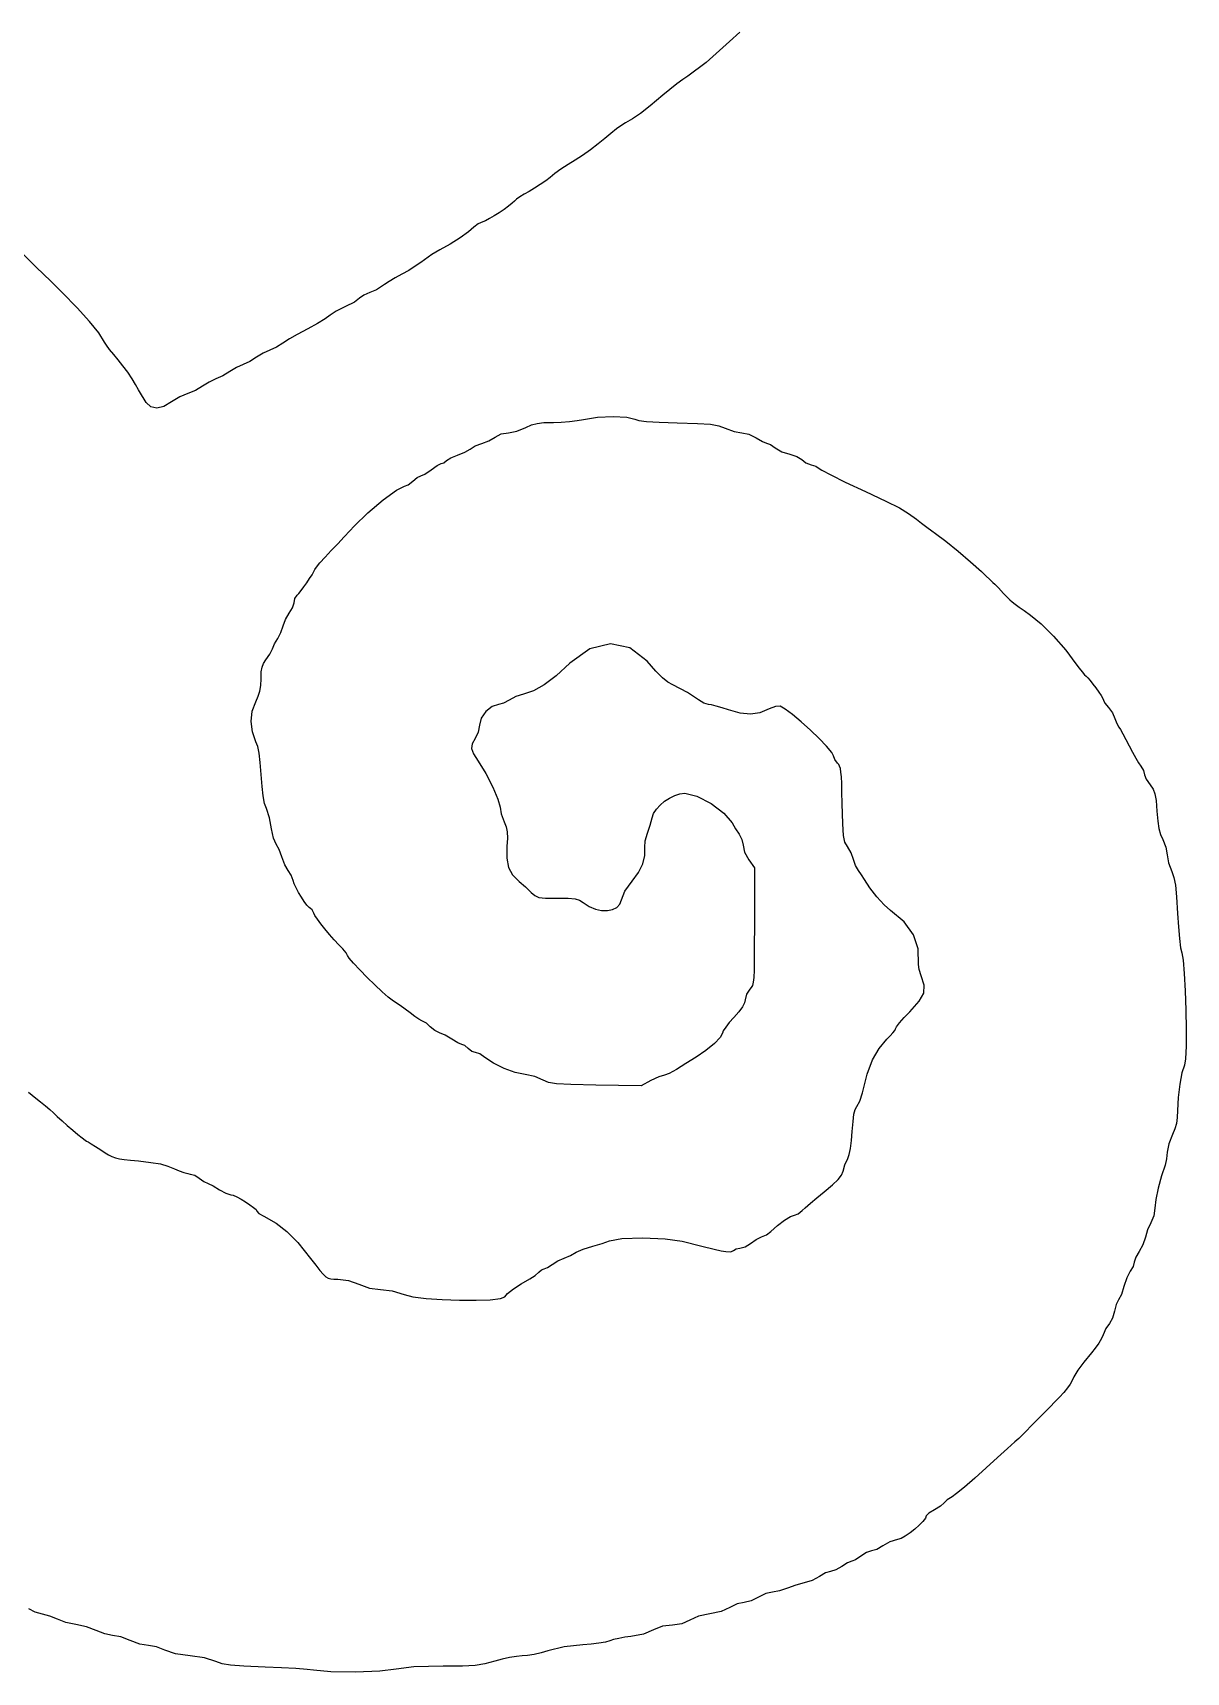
# Model space of a CAD drawing. Extents: x 2.6 to 36, y 0.8 to 49.1.
# Drawn here: x 25.27 to 31.49, y 22.52 to 31.37 of the extents above; entities that cross this region are included whole.
import ezdxf

# ---------------------------------------------------------------- set-up
doc = ezdxf.new("R2010")
doc.units = 0
doc.layers.get('0').update_dxf_attribs({"linetype": 'CONTINUOUS'})

msp = doc.modelspace()

# ---------------------------------------------------------------- linework, layer by layer
at = {"color": 0}
for p, q in [((29.0278, 31.3217), (28.901, 31.209)), ((29.0836, 31.3724), (29.0278, 31.3217)), ((28.901, 31.209), (28.8017, 31.1354)), ((28.7051, 31.0638), (28.6683, 31.0332)), ((28.7425, 31.0931), (28.7051, 31.0638)), ((28.7761, 31.1181), (28.7425, 31.0931)), ((28.8017, 31.1354), (28.7761, 31.1181)), ((28.5989, 30.9753), (28.5461, 30.9339)), ((28.6683, 31.0332), (28.5989, 30.9753)), ((28.4667, 30.8835), (28.4458, 30.8707)), ((28.504, 30.9047), (28.4667, 30.8835)), ((28.5461, 30.9339), (28.504, 30.9047)), ((28.3549, 30.7992), (28.3194, 30.77)), ((28.3861, 30.8257), (28.3549, 30.7992)), ((28.4178, 30.8504), (28.3861, 30.8257)), ((28.4458, 30.8707), (28.4178, 30.8504)), ((28.2337, 30.7079), (28.1939, 30.6826)), ((28.2774, 30.7383), (28.2337, 30.7079)), ((28.3194, 30.77), (28.2774, 30.7383)), ((28.084, 30.6094), (28.059, 30.5893)), ((28.1179, 30.6337), (28.084, 30.6094)), ((28.156, 30.6592), (28.1179, 30.6337)), ((28.1939, 30.6826), (28.156, 30.6592)), ((27.9756, 30.53), (27.9464, 30.5131)), ((28.0065, 30.5499), (27.9756, 30.53)), ((28.0356, 30.5706), (28.0065, 30.5499)), ((28.059, 30.5893), (28.0356, 30.5706)), ((27.835, 30.4337), (27.811, 30.4162)), ((27.8544, 30.4492), (27.835, 30.4337)), ((27.8668, 30.4614), (27.8544, 30.4492)), ((27.8774, 30.4707), (27.8668, 30.4614)), ((27.8958, 30.4835), (27.8774, 30.4707)), ((27.9197, 30.4982), (27.8958, 30.4835)), ((27.9464, 30.5131), (27.9197, 30.4982)), ((27.696, 30.3494), (27.6704, 30.3379)), ((27.7111, 30.3553), (27.696, 30.3494)), ((27.7322, 30.3664), (27.7111, 30.3553)), ((27.7575, 30.3811), (27.7322, 30.3664)), ((27.7844, 30.3982), (27.7575, 30.3811)), ((27.811, 30.4162), (27.7844, 30.3982)), ((27.5738, 30.2631), (27.5194, 30.2293)), ((27.6193, 30.2951), (27.5738, 30.2631)), ((27.6481, 30.3199), (27.6193, 30.2951)), ((27.6704, 30.3379), (27.6481, 30.3199)), ((25.2871, 30.1043), (25.2029, 30.1868)), ((27.4206, 30.1731), (27.3819, 30.1444)), ((27.4646, 30.199), (27.4206, 30.1731)), ((27.5194, 30.2293), (27.4646, 30.199)), ((25.3649, 30.0282), (25.2871, 30.1043)), ((27.2964, 30.0875), (27.2597, 30.0665)), ((27.3317, 30.1092), (27.2964, 30.0875)), ((27.3615, 30.129), (27.3317, 30.1092)), ((27.3819, 30.1444), (27.3615, 30.129)), ((25.4261, 29.9681), (25.3649, 30.0282)), ((27.15, 29.9997), (27.1224, 29.9824)), ((27.1656, 30.011), (27.15, 29.9997)), ((27.1914, 30.0272), (27.1656, 30.011)), ((27.2239, 30.0467), (27.1914, 30.0272)), ((27.2597, 30.0665), (27.2239, 30.0467)), ((25.5074, 29.8857), (25.4261, 29.9681)), ((27.0031, 29.916), (26.9556, 29.8917)), ((27.0315, 29.9365), (27.0031, 29.916)), ((27.0539, 29.9531), (27.0315, 29.9365)), ((27.0871, 29.9675), (27.0539, 29.9531)), ((27.1224, 29.9824), (27.0871, 29.9675)), ((25.5739, 29.8121), (25.5074, 29.8857)), ((25.6238, 29.7494), (25.5739, 29.8121)), ((26.846, 29.8261), (26.8043, 29.8006)), ((26.8722, 29.8453), (26.846, 29.8261)), ((26.9058, 29.8669), (26.8722, 29.8453)), ((26.9556, 29.8917), (26.9058, 29.8669)), ((25.6554, 29.7), (25.6238, 29.7494)), ((26.6944, 29.7413), (26.6532, 29.7183)), ((26.7522, 29.7714), (26.6944, 29.7413)), ((26.8043, 29.8006), (26.7522, 29.7714)), ((25.6656, 29.6839), (25.6554, 29.7)), ((25.6828, 29.6606), (25.6656, 29.6839)), ((25.7047, 29.6331), (25.6828, 29.6606)), ((26.5111, 29.6414), (26.475, 29.6188)), ((26.5472, 29.6576), (26.5111, 29.6414)), ((26.5825, 29.6735), (26.5472, 29.6576)), ((26.6167, 29.6944), (26.5825, 29.6735)), ((26.6532, 29.7183), (26.6167, 29.6944)), ((25.7287, 29.6044), (25.7047, 29.6331)), ((25.7544, 29.5731), (25.7287, 29.6044)), ((25.7808, 29.5374), (25.7544, 29.5731)), ((26.3667, 29.5635), (26.3306, 29.541)), ((26.4028, 29.5799), (26.3667, 29.5635)), ((26.4389, 29.5964), (26.4028, 29.5799)), ((26.475, 29.6188), (26.4389, 29.5964)), ((25.8049, 29.5019), (25.7808, 29.5374)), ((25.8233, 29.4711), (25.8049, 29.5019)), ((25.8388, 29.4433), (25.8233, 29.4711)), ((26.1835, 29.4621), (26.146, 29.4396)), ((26.2194, 29.4847), (26.1835, 29.4621)), ((26.2565, 29.5015), (26.2194, 29.4847)), ((26.2939, 29.5183), (26.2565, 29.5015)), ((26.3306, 29.541), (26.2939, 29.5183)), ((25.8547, 29.4158), (25.8388, 29.4433)), ((25.8692, 29.3921), (25.8547, 29.4158)), ((25.8803, 29.375), (25.8692, 29.3921)), ((25.906, 29.3515), (25.8803, 29.375)), ((26.0175, 29.3776), (25.9758, 29.3529)), ((26.0611, 29.4047), (26.0175, 29.3776)), ((26.1049, 29.4231), (26.0611, 29.4047)), ((26.146, 29.4396), (26.1049, 29.4231)), ((25.9382, 29.3442), (25.906, 29.3515)), ((25.9758, 29.3529), (25.9382, 29.3442)), ((28.2054, 29.2772), (28.2389, 29.2835)), ((28.2389, 29.2835), (28.315, 29.2956)), ((28.315, 29.2956), (28.3996, 29.2997)), ((28.3996, 29.2997), (28.4735, 29.2961)), ((28.4735, 29.2961), (28.5171, 29.2846)), ((28.5171, 29.2846), (28.5382, 29.2772)), ((27.7624, 29.1879), (27.7953, 29.2049)), ((27.7953, 29.2049), (27.8343, 29.2111)), ((27.8343, 29.2111), (27.8794, 29.2192)), ((27.8794, 29.2192), (27.9289, 29.2389)), ((27.9289, 29.2389), (27.959, 29.2531)), ((27.959, 29.2531), (27.989, 29.2617)), ((27.989, 29.2617), (28.0258, 29.2658)), ((28.0258, 29.2658), (28.0767, 29.2671)), ((28.0767, 29.2671), (28.119, 29.2685)), ((28.119, 29.2685), (28.1638, 29.2721)), ((28.1638, 29.2721), (28.2054, 29.2772)), ((28.5382, 29.2772), (28.5801, 29.2717)), ((28.5801, 29.2717), (28.6475, 29.2676)), ((28.6475, 29.2676), (28.7446, 29.2647)), ((28.7446, 29.2647), (28.8551, 29.2615)), ((28.8551, 29.2615), (28.9246, 29.2568)), ((28.9246, 29.2568), (28.9689, 29.2487)), ((28.9689, 29.2487), (29.0042, 29.2356)), ((29.0042, 29.2356), (29.0531, 29.2183)), ((29.0531, 29.2183), (29.0943, 29.2111)), ((29.0943, 29.2111), (29.1317, 29.2031)), ((29.1317, 29.2031), (29.1711, 29.1833)), ((27.5596, 29.0907), (27.5986, 29.1057)), ((27.5986, 29.1057), (27.6278, 29.1231)), ((27.6278, 29.1231), (27.6557, 29.14)), ((27.6557, 29.14), (27.6915, 29.1535)), ((27.6915, 29.1535), (27.7294, 29.1683)), ((27.7294, 29.1683), (27.7624, 29.1879)), ((29.1711, 29.1833), (29.2046, 29.1638)), ((29.2046, 29.1638), (29.2275, 29.1556)), ((29.2275, 29.1556), (29.2475, 29.1478)), ((29.2475, 29.1478), (29.2742, 29.1292)), ((29.2742, 29.1292), (29.3099, 29.1083)), ((29.3099, 29.1083), (29.3518, 29.095)), ((27.4167, 29.0111), (27.4503, 29.0347)), ((27.4503, 29.0347), (27.4724, 29.0444)), ((27.4724, 29.0444), (27.4861, 29.0493)), ((27.4861, 29.0493), (27.5, 29.061)), ((27.5, 29.061), (27.5232, 29.0767)), ((27.5232, 29.0767), (27.5596, 29.0907)), ((29.3518, 29.095), (29.3899, 29.0835)), ((29.3899, 29.0835), (29.4168, 29.0665)), ((29.4168, 29.0665), (29.4394, 29.0497)), ((29.4394, 29.0497), (29.4676, 29.0388)), ((29.4676, 29.0388), (29.4921, 29.0307)), ((29.4921, 29.0307), (29.506, 29.0217)), ((29.506, 29.0217), (29.5247, 29.0089)), ((27.2744, 28.9221), (27.2926, 28.9303)), ((27.2926, 28.9303), (27.3178, 28.95)), ((27.3178, 28.95), (27.3428, 28.9696)), ((27.3428, 28.9696), (27.3613, 28.9778)), ((27.3613, 28.9778), (27.3831, 28.9876)), ((27.3831, 28.9876), (27.4167, 29.0111)), ((29.5247, 29.0089), (29.5732, 28.9835)), ((29.5732, 28.9835), (29.6519, 28.9453)), ((29.6519, 28.9453), (29.7611, 28.8942)), ((27.0753, 28.7786), (27.1578, 28.8483)), ((27.1578, 28.8483), (27.2304, 28.901)), ((27.2304, 28.901), (27.2744, 28.9221)), ((29.7611, 28.8942), (29.8714, 28.8422)), ((29.8714, 28.8422), (29.9439, 28.8056)), ((27.0015, 28.7065), (27.0753, 28.7786)), ((29.9439, 28.8056), (29.9936, 28.7758)), ((29.9936, 28.7758), (30.0354, 28.7449)), ((26.9485, 28.65), (26.9792, 28.6828)), ((26.9792, 28.6828), (27.0015, 28.7065)), ((30.0354, 28.7449), (30.0632, 28.7232)), ((30.0632, 28.7232), (30.0919, 28.7011)), ((30.0919, 28.7011), (30.1185, 28.6814)), ((30.1185, 28.6814), (30.1393, 28.6667)), ((30.1393, 28.6667), (30.1944, 28.626)), ((26.845, 28.5399), (26.8778, 28.575)), ((26.8778, 28.575), (26.9133, 28.6126)), ((26.9133, 28.6126), (26.9485, 28.65)), ((30.1944, 28.626), (30.261, 28.5725)), ((30.261, 28.5725), (30.3282, 28.5149)), ((26.7903, 28.474), (26.7985, 28.486)), ((26.7985, 28.486), (26.8176, 28.509)), ((26.8176, 28.509), (26.845, 28.5399)), ((30.3282, 28.5149), (30.3858, 28.4618)), ((26.7314, 28.379), (26.7468, 28.4013)), ((26.7468, 28.4013), (26.7618, 28.4239)), ((26.7618, 28.4239), (26.775, 28.445)), ((26.775, 28.445), (26.7849, 28.4624)), ((26.7849, 28.4624), (26.7903, 28.474)), ((30.3858, 28.4618), (30.4094, 28.439)), ((30.4094, 28.439), (30.431, 28.4186)), ((30.431, 28.4186), (30.4479, 28.4028)), ((30.4479, 28.4028), (30.4581, 28.3936)), ((26.6778, 28.2939), (26.6829, 28.3163)), ((26.6829, 28.3163), (26.6951, 28.3339)), ((26.6951, 28.3339), (26.7042, 28.3433)), ((26.7042, 28.3433), (26.7167, 28.3592)), ((26.7167, 28.3592), (26.7314, 28.379)), ((30.4581, 28.3936), (30.4779, 28.3742)), ((30.4779, 28.3742), (30.5057, 28.3438)), ((30.5057, 28.3438), (30.5174, 28.3307)), ((30.5174, 28.3307), (30.5281, 28.3196)), ((30.5281, 28.3196), (30.539, 28.3092)), ((30.539, 28.3092), (30.5519, 28.2983)), ((26.6312, 28.2039), (26.6517, 28.2369)), ((26.6517, 28.2369), (26.6701, 28.2667)), ((26.6701, 28.2667), (26.6778, 28.2939)), ((30.5519, 28.2983), (30.5682, 28.2858)), ((30.5682, 28.2858), (30.5893, 28.2707)), ((30.5893, 28.2707), (30.6167, 28.2517)), ((30.6167, 28.2517), (30.6518, 28.2275)), ((30.6518, 28.2275), (30.7079, 28.1808)), ((26.5904, 28.1018), (26.6072, 28.1336)), ((26.6072, 28.1336), (26.6185, 28.1685)), ((26.6185, 28.1685), (26.6312, 28.2039)), ((30.7079, 28.1808), (30.7746, 28.114)), ((26.5474, 28.0156), (26.561, 28.0444)), ((26.561, 28.0444), (26.5732, 28.0728)), ((26.5732, 28.0728), (26.5904, 28.1018)), ((28.2744, 28.0447), (28.1661, 27.9674)), ((28.3846, 28.0725), (28.2744, 28.0447)), ((28.4897, 28.0503), (28.3846, 28.0725)), ((28.5831, 27.9782), (28.4897, 28.0503)), ((30.7746, 28.114), (30.8408, 28.0382)), ((26.505, 27.9464), (26.5131, 27.9667)), ((26.5131, 27.9667), (26.5263, 27.9853)), ((26.5263, 27.9853), (26.5474, 28.0156)), ((28.1661, 27.9674), (28.0922, 27.9003)), ((28.6304, 27.9253), (28.5831, 27.9782)), ((30.8408, 28.0382), (30.8965, 27.9646)), ((30.8965, 27.9646), (30.9133, 27.941)), ((26.4986, 27.8479), (26.5, 27.8842)), ((26.5, 27.8842), (26.501, 27.9204)), ((26.501, 27.9204), (26.505, 27.9464)), ((28.0922, 27.9003), (28.0268, 27.8507)), ((28.6661, 27.8894), (28.6304, 27.9253)), ((28.695, 27.8661), (28.6661, 27.8894)), ((28.7222, 27.8504), (28.695, 27.8661)), ((30.9133, 27.941), (30.929, 27.9204)), ((30.929, 27.9204), (30.9421, 27.9051)), ((30.9421, 27.9051), (30.9507, 27.8972)), ((30.9507, 27.8972), (30.9596, 27.8894)), ((30.9596, 27.8894), (30.9725, 27.8747)), ((30.9725, 27.8747), (30.9878, 27.8554)), ((26.471, 27.76), (26.4849, 27.7896)), ((26.4849, 27.7896), (26.4939, 27.8176)), ((26.4939, 27.8176), (26.4986, 27.8479)), ((27.8738, 27.7878), (27.8385, 27.7683)), ((27.9164, 27.8011), (27.8738, 27.7878)), ((27.9688, 27.8179), (27.9164, 27.8011)), ((28.0268, 27.8507), (27.9688, 27.8179)), ((28.8004, 27.8096), (28.7222, 27.8504)), ((28.8606, 27.7692), (28.8004, 27.8096)), ((30.9878, 27.8554), (31.0039, 27.8339)), ((31.0039, 27.8339), (31.0192, 27.8122)), ((31.0192, 27.8122), (31.0321, 27.7926)), ((31.0321, 27.7926), (31.0411, 27.7772)), ((31.0411, 27.7772), (31.0444, 27.7683)), ((26.4463, 27.6533), (26.4522, 27.709)), ((26.4522, 27.709), (26.471, 27.76)), ((27.7128, 27.7068), (27.6878, 27.6708)), ((27.7458, 27.7339), (27.7128, 27.7068)), ((27.7803, 27.7444), (27.7458, 27.7339)), ((27.8087, 27.7515), (27.7803, 27.7444)), ((27.8385, 27.7683), (27.8087, 27.7515)), ((28.8893, 27.7517), (28.8606, 27.7692)), ((28.9146, 27.7444), (28.8893, 27.7517)), ((28.93, 27.7422), (28.9146, 27.7444)), ((28.9551, 27.736), (28.93, 27.7422)), ((28.9867, 27.7268), (28.9551, 27.736)), ((29.0211, 27.7156), (28.9867, 27.7268)), ((29.085, 27.6976), (29.0211, 27.7156)), ((29.1396, 27.6924), (29.085, 27.6976)), ((29.19, 27.7), (29.1396, 27.6924)), ((29.2417, 27.7206), (29.19, 27.7)), ((29.276, 27.7336), (29.2417, 27.7206)), ((29.3, 27.7357), (29.276, 27.7336)), ((29.3269, 27.7204), (29.3, 27.7357)), ((29.3665, 27.6907), (29.3269, 27.7204)), ((29.4138, 27.651), (29.3665, 27.6907)), ((31.0444, 27.7683), (31.0526, 27.7528)), ((31.0526, 27.7528), (31.0721, 27.7289)), ((31.0721, 27.7289), (31.0938, 27.699)), ((31.0938, 27.699), (31.1069, 27.6689)), ((26.4529, 27.5969), (26.4463, 27.6533)), ((27.6778, 27.6333), (27.6711, 27.5961)), ((27.6878, 27.6708), (27.6778, 27.6333)), ((29.4635, 27.6061), (29.4138, 27.651)), ((29.5108, 27.5607), (29.4635, 27.6061)), ((31.1069, 27.6689), (31.116, 27.6429)), ((31.116, 27.6429), (31.1276, 27.6222)), ((31.1276, 27.6222), (31.1363, 27.6092)), ((31.1363, 27.6092), (31.1496, 27.586)), ((26.4725, 27.544), (26.4529, 27.5969)), ((26.4817, 27.519), (26.4725, 27.544)), ((26.4892, 27.4824), (26.4817, 27.519)), ((27.6392, 27.5319), (27.6357, 27.5071)), ((27.6556, 27.5611), (27.6392, 27.5319)), ((27.6711, 27.5961), (27.6556, 27.5611)), ((29.5508, 27.5193), (29.5108, 27.5607)), ((29.5785, 27.4865), (29.5508, 27.5193)), ((31.1496, 27.586), (31.1657, 27.5558)), ((31.1657, 27.5558), (31.1831, 27.5222)), ((31.1831, 27.5222), (31.201, 27.4878)), ((26.4953, 27.4322), (26.4892, 27.4824)), ((26.5001, 27.3672), (26.4953, 27.4322)), ((27.6357, 27.5071), (27.6461, 27.4786)), ((27.6461, 27.4786), (27.6715, 27.4387)), ((27.6715, 27.4387), (27.7118, 27.3729)), ((29.5889, 27.4671), (29.5785, 27.4865)), ((29.595, 27.4479), (29.5889, 27.4671)), ((29.61, 27.4288), (29.595, 27.4479)), ((29.6164, 27.4218), (29.61, 27.4288)), ((31.201, 27.4878), (31.2188, 27.4556)), ((31.2188, 27.4556), (31.2344, 27.4293)), ((31.2344, 27.4293), (31.2458, 27.4124)), ((26.505, 27.3029), (26.5001, 27.3672)), ((27.7118, 27.3729), (27.7497, 27.2993)), ((29.6214, 27.4126), (29.6164, 27.4218)), ((29.6254, 27.3993), (29.6214, 27.4126)), ((29.6283, 27.3803), (29.6254, 27.3993)), ((29.6306, 27.3537), (29.6283, 27.3803)), ((29.6324, 27.3179), (29.6306, 27.3537)), ((31.2458, 27.4124), (31.2606, 27.3879)), ((31.2606, 27.3879), (31.2667, 27.366)), ((31.2667, 27.366), (31.2753, 27.3417)), ((31.2753, 27.3417), (31.2963, 27.311)), ((26.5114, 27.2512), (26.505, 27.3029)), ((26.519, 27.2115), (26.5114, 27.2512)), ((27.7497, 27.2993), (27.7779, 27.2332)), ((28.7032, 27.2403), (28.7314, 27.2543)), ((28.7314, 27.2543), (28.7596, 27.2633)), ((28.7596, 27.2633), (28.7865, 27.2664)), ((28.7865, 27.2664), (28.851, 27.2503)), ((28.851, 27.2503), (28.9276, 27.2103)), ((29.6337, 27.2711), (29.6324, 27.3179)), ((29.635, 27.2112), (29.6337, 27.2711)), ((31.2963, 27.311), (31.3121, 27.2889)), ((31.3121, 27.2889), (31.3219, 27.2636)), ((31.3219, 27.2636), (31.3282, 27.2263)), ((26.5283, 27.1833), (26.519, 27.2115)), ((26.5447, 27.1331), (26.5283, 27.1833)), ((27.7779, 27.2332), (27.7892, 27.1901)), ((27.7892, 27.1901), (27.7958, 27.1553)), ((28.6178, 27.156), (28.6325, 27.1794)), ((28.6325, 27.1794), (28.6524, 27.2019)), ((28.6524, 27.2019), (28.6764, 27.2225)), ((28.6764, 27.2225), (28.7032, 27.2403)), ((28.9276, 27.2103), (28.9974, 27.1581)), ((28.9974, 27.1581), (29.0415, 27.1056)), ((29.6378, 27.1011), (29.635, 27.2112)), ((31.3282, 27.2263), (31.3328, 27.1685)), ((31.3328, 27.1685), (31.3374, 27.1156)), ((26.5563, 27.0743), (26.5447, 27.1331)), ((26.5669, 27.0233), (26.5563, 27.0743)), ((27.7958, 27.1553), (27.8115, 27.1124)), ((27.8115, 27.1124), (27.8225, 27.0843)), ((27.8225, 27.0843), (27.8282, 27.0569)), ((28.5839, 27.0508), (28.5993, 27.0929)), ((28.5993, 27.0929), (28.6099, 27.1328)), ((28.6099, 27.1328), (28.6178, 27.156)), ((29.0415, 27.1056), (29.0597, 27.0743)), ((29.0597, 27.0743), (29.0793, 27.0457)), ((29.6421, 27.0375), (29.6378, 27.1011)), ((31.3374, 27.1156), (31.3436, 27.0749)), ((31.3436, 27.0749), (31.3524, 27.0432)), ((26.5811, 26.991), (26.5669, 27.0233)), ((26.5969, 26.9631), (26.5811, 26.991)), ((27.8293, 27.0237), (27.8265, 26.9785)), ((27.8282, 27.0569), (27.8293, 27.0237)), ((28.5703, 26.9731), (28.5717, 27.0099)), ((28.5717, 27.0099), (28.5839, 27.0508)), ((29.0793, 27.0457), (29.0939, 27.0171)), ((29.0939, 27.0171), (29.1, 26.9851)), ((29.1, 26.9851), (29.1089, 26.9483)), ((29.6501, 27.0025), (29.6421, 27.0375)), ((29.6642, 26.9787), (29.6501, 27.0025)), ((31.3524, 27.0432), (31.3643, 27.0168)), ((31.3643, 27.0168), (31.3817, 26.9742)), ((26.6119, 26.9222), (26.5969, 26.9631)), ((26.6275, 26.8804), (26.6119, 26.9222)), ((27.8265, 26.9785), (27.825, 26.9149)), ((27.825, 26.9149), (27.8342, 26.8661)), ((28.5593, 26.8854), (28.5707, 26.9306)), ((28.5707, 26.9306), (28.5703, 26.9731)), ((29.1089, 26.9483), (29.1306, 26.9071)), ((29.1306, 26.9071), (29.1611, 26.8631)), ((29.684, 26.944), (29.6642, 26.9787)), ((29.6961, 26.9085), (29.684, 26.944)), ((29.7067, 26.8764), (29.6961, 26.9085)), ((31.3817, 26.9742), (31.3892, 26.9335)), ((31.3892, 26.9335), (31.3961, 26.8913)), ((26.6456, 26.85), (26.6275, 26.8804)), ((26.6615, 26.8246), (26.6456, 26.85)), ((26.6728, 26.7944), (26.6615, 26.8246)), ((27.8342, 26.8661), (27.8561, 26.8265)), ((27.8561, 26.8265), (27.8929, 26.7901)), ((28.5015, 26.7911), (28.536, 26.8386)), ((28.536, 26.8386), (28.5593, 26.8854)), ((29.1611, 26.8631), (29.1611, 26.5492)), ((29.7224, 26.85), (29.7067, 26.8764)), ((29.7401, 26.8261), (29.7224, 26.85)), ((29.756, 26.8), (29.7401, 26.8261)), ((31.3961, 26.8913), (31.4129, 26.8444)), ((31.4129, 26.8444), (31.425, 26.8121)), ((31.425, 26.8121), (31.4335, 26.7699)), ((26.6788, 26.7771), (26.6728, 26.7944)), ((26.689, 26.755), (26.6788, 26.7771)), ((26.7024, 26.7304), (26.689, 26.755)), ((26.7174, 26.7053), (26.7024, 26.7304)), ((27.8929, 26.7901), (27.9261, 26.7608)), ((27.9261, 26.7608), (27.9572, 26.7307)), ((27.9572, 26.7307), (27.9761, 26.7135)), ((28.4451, 26.6914), (28.4632, 26.7369)), ((28.4632, 26.7369), (28.5015, 26.7911)), ((29.7837, 26.7553), (29.756, 26.8)), ((29.8212, 26.7069), (29.7837, 26.7553)), ((31.4335, 26.7699), (31.4396, 26.7079)), ((26.7326, 26.6819), (26.7174, 26.7053)), ((26.7468, 26.6625), (26.7326, 26.6819)), ((26.7586, 26.6493), (26.7468, 26.6625)), ((26.7665, 26.6444), (26.7586, 26.6493)), ((26.7757, 26.6371), (26.7665, 26.6444)), ((26.784, 26.6194), (26.7757, 26.6371)), ((27.9761, 26.7135), (27.9981, 26.7043)), ((27.9981, 26.7043), (28.0346, 26.7007)), ((28.0346, 26.7007), (28.0974, 26.7)), ((28.0974, 26.7), (28.156, 26.6992)), ((28.156, 26.6992), (28.1937, 26.696)), ((28.1937, 26.696), (28.2185, 26.6889)), ((28.2185, 26.6889), (28.2378, 26.6767)), ((28.2378, 26.6767), (28.27, 26.6557)), ((28.27, 26.6557), (28.3036, 26.6414)), ((28.3036, 26.6414), (28.3368, 26.6336)), ((28.3368, 26.6336), (28.3682, 26.6325)), ((28.3682, 26.6325), (28.3964, 26.6379)), ((28.3964, 26.6379), (28.4196, 26.6496)), ((28.4196, 26.6496), (28.4363, 26.6674)), ((28.4363, 26.6674), (28.4451, 26.6914)), ((29.8611, 26.6635), (29.8212, 26.7069)), ((29.8965, 26.6333), (29.8611, 26.6635)), ((29.9699, 26.5718), (29.8965, 26.6333)), ((31.4396, 26.7079), (31.445, 26.6167)), ((26.7906, 26.6065), (26.784, 26.6194)), ((26.8039, 26.5867), (26.7906, 26.6065)), ((26.8224, 26.5618), (26.8039, 26.5867)), ((26.8447, 26.5336), (26.8224, 26.5618)), ((29.1611, 26.5492), (29.161, 26.4465)), ((30.0194, 26.5025), (29.9699, 26.5718)), ((31.445, 26.6167), (31.4493, 26.545)), ((31.4493, 26.545), (31.4549, 26.4814)), ((26.8693, 26.5042), (26.8447, 26.5336)), ((26.8946, 26.475), (26.8693, 26.5042)), ((26.919, 26.4482), (26.8946, 26.475)), ((30.0451, 26.4256), (30.0194, 26.5025)), ((31.4549, 26.4814), (31.4608, 26.4325)), ((26.9414, 26.4256), (26.919, 26.4482)), ((26.9592, 26.4051), (26.9414, 26.4256)), ((26.9667, 26.3903), (26.9592, 26.4051)), ((26.9753, 26.3762), (26.9667, 26.3903)), ((26.9986, 26.3492), (26.9753, 26.3762)), ((29.1607, 26.3688), (29.1597, 26.3119)), ((29.161, 26.4465), (29.1607, 26.3688)), ((30.0469, 26.3412), (30.0451, 26.4256)), ((31.4608, 26.4325), (31.4667, 26.4056)), ((31.4667, 26.4056), (31.4742, 26.3657)), ((31.4742, 26.3657), (31.4806, 26.2935)), ((27.0321, 26.3132), (26.9986, 26.3492)), ((27.0718, 26.2726), (27.0321, 26.3132)), ((27.1133, 26.2317), (27.0718, 26.2726)), ((29.1597, 26.3119), (29.1579, 26.2724)), ((30.0501, 26.3154), (30.0469, 26.3412)), ((30.0611, 26.2815), (30.0501, 26.3154)), ((30.0775, 26.2304), (30.0611, 26.2815)), ((31.4806, 26.2935), (31.4858, 26.1999)), ((27.1525, 26.1946), (27.1133, 26.2317)), ((27.1853, 26.1656), (27.1525, 26.1946)), ((29.1361, 26.2085), (29.1185, 26.181)), ((29.1443, 26.2181), (29.1361, 26.2085)), ((29.1504, 26.2292), (29.1443, 26.2181)), ((29.1549, 26.246), (29.1504, 26.2292)), ((29.1579, 26.2724), (29.1549, 26.246)), ((30.0503, 26.1439), (30.0749, 26.1881)), ((30.0749, 26.1881), (30.0775, 26.2304)), ((31.4858, 26.1999), (31.4894, 26.096)), ((27.2071, 26.1487), (27.1853, 26.1656)), ((27.2256, 26.1369), (27.2071, 26.1487)), ((27.25, 26.1201), (27.2256, 26.1369)), ((27.2771, 26.1006), (27.25, 26.1201)), ((27.3039, 26.0806), (27.2771, 26.1006)), ((29.0965, 26.1133), (29.0775, 26.0872)), ((29.1075, 26.1347), (29.0965, 26.1133)), ((29.1111, 26.1519), (29.1075, 26.1347)), ((29.1185, 26.181), (29.1111, 26.1519)), ((30, 26.0874), (30.0503, 26.1439)), ((31.4894, 26.096), (31.4911, 25.9928)), ((27.3288, 26.0622), (27.3039, 26.0806)), ((27.351, 26.0472), (27.3288, 26.0622)), ((27.3679, 26.0371), (27.351, 26.0472)), ((27.3774, 26.0333), (27.3679, 26.0371)), ((27.3925, 26.0254), (27.3774, 26.0333)), ((27.4124, 26.0064), (27.3925, 26.0254)), ((29.0262, 26.0283), (29.0068, 26.0035)), ((29.05, 26.0556), (29.0262, 26.0283)), ((29.0775, 26.0872), (29.05, 26.0556)), ((29.9283, 26.0057), (29.945, 26.0269)), ((29.945, 26.0269), (29.9697, 26.0551)), ((29.9697, 26.0551), (30, 26.0874)), ((27.4365, 25.9856), (27.4124, 26.0064)), ((27.4621, 25.9729), (27.4365, 25.9856)), ((27.4925, 25.9603), (27.4621, 25.9729)), ((27.529, 25.9387), (27.4925, 25.9603)), ((27.5617, 25.9193), (27.529, 25.9387)), ((27.5832, 25.9111), (27.5617, 25.9193)), ((28.9771, 25.9482), (28.9454, 25.9151)), ((28.9889, 25.9717), (28.9771, 25.9482)), ((28.9936, 25.9837), (28.9889, 25.9717)), ((29.0068, 26.0035), (28.9936, 25.9837)), ((29.834, 25.8885), (29.8768, 25.9383)), ((29.8768, 25.9383), (29.8944, 25.9564)), ((29.8944, 25.9564), (29.9089, 25.9731)), ((29.9089, 25.9731), (29.9186, 25.9864)), ((29.9186, 25.9864), (29.9222, 25.9946)), ((29.9222, 25.9946), (29.9283, 26.0057)), ((31.4911, 25.9928), (31.4908, 25.9015)), ((27.5985, 25.9046), (27.5832, 25.9111)), ((27.6167, 25.8889), (27.5985, 25.9046)), ((27.6367, 25.8732), (27.6167, 25.8889)), ((27.6564, 25.8667), (27.6367, 25.8732)), ((27.6794, 25.8592), (27.6564, 25.8667)), ((27.7075, 25.841), (27.6794, 25.8592)), ((27.7542, 25.8097), (27.7075, 25.841)), ((28.8464, 25.8415), (28.791, 25.8072)), ((28.9, 25.8778), (28.8464, 25.8415)), ((28.9454, 25.9151), (28.9, 25.8778)), ((29.7993, 25.8275), (29.834, 25.8885)), ((31.4879, 25.8332), (31.4824, 25.7988)), ((31.4908, 25.9015), (31.4879, 25.8332)), ((27.8115, 25.7814), (27.7542, 25.8097)), ((27.871, 25.7597), (27.8115, 25.7814)), ((27.9242, 25.7483), (27.871, 25.7597)), ((27.9774, 25.7369), (27.9242, 25.7483)), ((28.6756, 25.7446), (28.6465, 25.7361)), ((28.7025, 25.7538), (28.6756, 25.7446)), ((28.7408, 25.7753), (28.7025, 25.7538)), ((28.791, 25.8072), (28.7408, 25.7753)), ((29.7444, 25.6501), (29.7703, 25.75)), ((29.7703, 25.75), (29.7993, 25.8275)), ((31.4681, 25.7567), (31.456, 25.6954)), ((31.4824, 25.7988), (31.4681, 25.7567)), ((28.0222, 25.7186), (27.9774, 25.7369)), ((28.05, 25.7058), (28.0222, 25.7186)), ((28.0932, 25.6983), (28.05, 25.7058)), ((28.1717, 25.6942), (28.0932, 25.6983)), ((28.3056, 25.6913), (28.1717, 25.6942)), ((28.55, 25.6872), (28.3056, 25.6913)), ((28.6033, 25.7158), (28.55, 25.6872)), ((28.6465, 25.7361), (28.6033, 25.7158)), ((31.456, 25.6954), (31.4476, 25.6247)), ((25.2458, 25.6528), (25.2854, 25.6208)), ((25.2854, 25.6208), (25.3107, 25.6014)), ((25.3107, 25.6014), (25.3369, 25.5799)), ((25.3369, 25.5799), (25.361, 25.559)), ((29.7056, 25.5596), (29.7142, 25.575)), ((29.7142, 25.575), (29.7304, 25.6053)), ((29.7304, 25.6053), (29.7444, 25.6501)), ((31.4476, 25.6247), (31.4446, 25.5538)), ((25.361, 25.559), (25.3799, 25.5414)), ((25.3799, 25.5414), (25.4003, 25.5219)), ((25.4003, 25.5219), (25.426, 25.4985)), ((25.426, 25.4985), (25.4544, 25.4732)), ((29.6894, 25.4415), (29.6935, 25.4947)), ((29.6935, 25.4947), (29.6988, 25.5335)), ((29.6988, 25.5335), (29.7056, 25.5596)), ((31.4385, 25.4836), (31.43, 25.4544)), ((31.4431, 25.5156), (31.4385, 25.4836)), ((31.4446, 25.5538), (31.4431, 25.5156)), ((25.4544, 25.4732), (25.4835, 25.4482)), ((25.4835, 25.4482), (25.5107, 25.4253)), ((25.5107, 25.4253), (25.5339, 25.4064)), ((25.5339, 25.4064), (25.5506, 25.3936)), ((25.5506, 25.3936), (25.5586, 25.3889)), ((25.5586, 25.3889), (25.5663, 25.3851)), ((29.6797, 25.3492), (29.6854, 25.3914)), ((29.6854, 25.3914), (29.6894, 25.4415)), ((31.4167, 25.4243), (31.3971, 25.3738)), ((31.43, 25.4544), (31.4167, 25.4243)), ((25.5663, 25.3851), (25.5832, 25.375)), ((25.5832, 25.375), (25.6069, 25.36)), ((25.6069, 25.36), (25.6347, 25.3417)), ((25.6347, 25.3417), (25.6579, 25.3264)), ((25.6579, 25.3264), (25.6774, 25.3147)), ((25.6774, 25.3147), (25.6953, 25.3058)), ((25.6953, 25.3058), (25.7139, 25.2992)), ((29.6649, 25.2944), (29.6728, 25.3163)), ((29.6728, 25.3163), (29.6797, 25.3492)), ((31.3889, 25.3296), (31.3853, 25.2928)), ((31.3971, 25.3738), (31.3889, 25.3296)), ((25.7139, 25.2992), (25.7354, 25.2942)), ((25.7354, 25.2942), (25.7618, 25.29)), ((25.7618, 25.29), (25.7957, 25.286)), ((25.7957, 25.286), (25.8388, 25.2818)), ((25.8388, 25.2818), (25.9057, 25.2743)), ((25.9057, 25.2743), (25.9568, 25.2657)), ((25.9568, 25.2657), (25.9975, 25.2547)), ((25.9975, 25.2547), (26.0333, 25.2403)), ((26.0333, 25.2403), (26.0589, 25.229)), ((26.0589, 25.229), (26.0833, 25.2197)), ((26.0833, 25.2197), (26.1039, 25.2136)), ((26.1039, 25.2136), (26.1178, 25.2112)), ((26.1178, 25.2112), (26.1417, 25.2047)), ((29.6312, 25.2061), (29.6396, 25.2264)), ((29.6396, 25.2264), (29.6501, 25.2607)), ((29.6501, 25.2607), (29.6649, 25.2944)), ((31.3767, 25.259), (31.3578, 25.2021)), ((31.3853, 25.2928), (31.3767, 25.259)), ((26.1417, 25.2047), (26.1662, 25.1892)), ((26.1662, 25.1892), (26.1906, 25.1717)), ((26.1906, 25.1717), (26.2136, 25.1603)), ((26.2136, 25.1603), (26.2407, 25.1475)), ((26.2407, 25.1475), (26.2749, 25.1267)), ((26.2749, 25.1267), (26.3092, 25.1079)), ((29.5372, 25.1153), (29.5826, 25.1533)), ((29.5826, 25.1533), (29.6131, 25.1826)), ((29.6131, 25.1826), (29.6312, 25.2061)), ((31.3404, 25.1356), (31.3275, 25.0731)), ((31.3578, 25.2021), (31.3404, 25.1356)), ((26.3092, 25.1079), (26.3365, 25.1)), ((26.3365, 25.1), (26.3499, 25.0968)), ((26.3499, 25.0968), (26.3692, 25.0883)), ((26.3692, 25.0883), (26.3922, 25.076)), ((26.3922, 25.076), (26.4165, 25.0613)), ((26.4165, 25.0613), (26.4397, 25.046)), ((26.4397, 25.046), (26.4592, 25.0314)), ((29.4356, 25.0296), (29.4633, 25.054)), ((29.4633, 25.054), (29.4985, 25.0836)), ((29.4985, 25.0836), (29.5372, 25.1153)), ((31.3275, 25.0731), (31.3224, 25.0278)), ((26.4592, 25.0314), (26.4728, 25.0192)), ((26.4728, 25.0192), (26.4778, 25.0107)), ((26.4778, 25.0107), (26.4883, 24.9983)), ((26.4883, 24.9983), (26.5139, 24.9832)), ((26.5139, 24.9832), (26.5808, 24.9468)), ((26.5808, 24.9468), (26.6396, 24.9021)), ((29.2867, 24.9337), (29.324, 24.9617)), ((29.324, 24.9617), (29.3562, 24.9814)), ((29.3562, 24.9814), (29.3772, 24.9889)), ((29.3772, 24.9889), (29.3974, 24.9962)), ((29.3974, 24.9962), (29.4192, 25.0139)), ((29.4192, 25.0139), (29.4356, 25.0296)), ((31.3006, 24.9481), (31.2831, 24.9107)), ((31.3158, 24.9861), (31.3006, 24.9481)), ((31.3224, 25.0278), (31.3158, 24.9861)), ((26.6396, 24.9021), (26.6985, 24.8411)), ((28.38, 24.8515), (28.4471, 24.8635)), ((28.4471, 24.8635), (28.5593, 24.8669)), ((28.5593, 24.8669), (28.68, 24.8621)), ((28.68, 24.8621), (28.7722, 24.8492)), ((29.1408, 24.8374), (29.1711, 24.8583)), ((29.1711, 24.8583), (29.2, 24.8719)), ((29.2, 24.8719), (29.2261, 24.884)), ((29.2261, 24.884), (29.25, 24.9015)), ((29.25, 24.9015), (29.2867, 24.9337)), ((31.2713, 24.8703), (31.2579, 24.8301)), ((31.2831, 24.9107), (31.2713, 24.8703)), ((26.6985, 24.8411), (26.7667, 24.7562)), ((28.1356, 24.7576), (28.1696, 24.7721)), ((28.1696, 24.7721), (28.2, 24.789)), ((28.2, 24.789), (28.2375, 24.8067)), ((28.2375, 24.8067), (28.2889, 24.8222)), ((28.2889, 24.8222), (28.3408, 24.8367)), ((28.3408, 24.8367), (28.38, 24.8515)), ((28.7722, 24.8492), (28.8785, 24.8222)), ((28.8785, 24.8222), (28.9435, 24.806)), ((28.9435, 24.806), (28.9814, 24.7974)), ((28.9814, 24.7974), (29.0069, 24.7925)), ((29.0069, 24.7925), (29.0339, 24.7919)), ((29.0339, 24.7919), (29.0493, 24.7989)), ((29.0493, 24.7989), (29.0624, 24.8075)), ((29.0624, 24.8075), (29.0831, 24.8111)), ((29.0831, 24.8111), (29.1108, 24.8189)), ((29.1108, 24.8189), (29.1408, 24.8374)), ((31.2372, 24.7933), (31.2188, 24.7625)), ((31.2579, 24.8301), (31.2372, 24.7933)), ((26.7667, 24.7562), (26.7953, 24.7188)), ((26.7953, 24.7188), (26.8172, 24.6907)), ((26.8172, 24.6907), (26.8346, 24.6707)), ((27.9786, 24.6646), (27.9993, 24.6824)), ((27.9993, 24.6824), (28.0136, 24.6949)), ((28.0136, 24.6949), (28.0276, 24.7)), ((28.0276, 24.7), (28.0458, 24.7067)), ((28.0458, 24.7067), (28.0701, 24.7226)), ((28.0701, 24.7226), (28.1013, 24.7422)), ((28.1013, 24.7422), (28.1356, 24.7576)), ((31.1893, 24.6864), (31.1703, 24.6508)), ((31.2046, 24.7125), (31.1893, 24.6864)), ((31.2111, 24.7365), (31.2046, 24.7125)), ((31.2188, 24.7625), (31.2111, 24.7365)), ((26.8346, 24.6707), (26.849, 24.6575)), ((26.849, 24.6575), (26.8624, 24.6497)), ((26.8624, 24.6497), (26.8765, 24.6458)), ((26.8765, 24.6458), (26.8933, 24.6443)), ((26.8933, 24.6443), (26.9147, 24.6442)), ((26.9147, 24.6442), (26.9717, 24.6369)), ((26.9717, 24.6369), (27.0278, 24.6164)), ((27.0278, 24.6164), (27.0847, 24.5957)), ((27.0847, 24.5957), (27.1444, 24.5888)), ((27.8299, 24.5671), (27.8613, 24.5919)), ((27.8613, 24.5919), (27.9031, 24.6197)), ((27.9031, 24.6197), (27.9494, 24.6464)), ((27.9494, 24.6464), (27.9786, 24.6646)), ((31.1553, 24.6044), (31.1418, 24.561)), ((31.1703, 24.6508), (31.1553, 24.6044)), ((27.1444, 24.5888), (27.2069, 24.5814)), ((27.2069, 24.5814), (27.2722, 24.5608)), ((27.2722, 24.5608), (27.3187, 24.5493)), ((27.3187, 24.5493), (27.3901, 24.5403)), ((27.3901, 24.5403), (27.4769, 24.5339)), ((27.4769, 24.5339), (27.57, 24.5304)), ((27.57, 24.5304), (27.6596, 24.5301)), ((27.6596, 24.5301), (27.7365, 24.5331)), ((27.7365, 24.5331), (27.7914, 24.5394)), ((27.7914, 24.5394), (27.815, 24.5496)), ((27.815, 24.5496), (27.8299, 24.5671)), ((31.1131, 24.5067), (31.1036, 24.4708)), ((31.1267, 24.5321), (31.1131, 24.5067)), ((31.1418, 24.561), (31.1267, 24.5321)), ((31.0929, 24.4337), (31.0765, 24.405)), ((31.1036, 24.4708), (31.0929, 24.4337)), ((31.0431, 24.344), (31.034, 24.3244)), ((31.0582, 24.3778), (31.0431, 24.344)), ((31.0765, 24.405), (31.0582, 24.3778)), ((30.9799, 24.2461), (30.9388, 24.1956)), ((31.0004, 24.2722), (30.9799, 24.2461)), ((31.0192, 24.2993), (31.0004, 24.2722)), ((31.034, 24.3244), (31.0192, 24.2993)), ((30.9069, 24.1525), (30.8849, 24.1175)), ((30.9388, 24.1956), (30.9069, 24.1525)), ((30.8654, 24.0772), (30.8507, 24.0571)), ((30.8728, 24.0907), (30.8654, 24.0772)), ((30.8849, 24.1175), (30.8728, 24.0907)), ((30.8078, 24.0082), (30.7311, 23.9293)), ((30.8308, 24.0332), (30.8078, 24.0082)), ((30.8507, 24.0571), (30.8308, 24.0332)), ((30.7311, 23.9293), (30.6657, 23.8626)), ((30.6161, 23.8129), (30.5872, 23.785)), ((30.6657, 23.8626), (30.6161, 23.8129)), ((30.5265, 23.7297), (30.4733, 23.6811)), ((30.5663, 23.766), (30.5265, 23.7297)), ((30.5872, 23.785), (30.5663, 23.766)), ((30.4126, 23.6256), (30.3513, 23.5703)), ((30.4733, 23.6811), (30.4126, 23.6256)), ((30.3513, 23.5703), (30.2958, 23.5225)), ((30.2015, 23.4531), (30.1856, 23.4372)), ((30.2278, 23.4696), (30.2015, 23.4531)), ((30.2526, 23.4872), (30.2278, 23.4696)), ((30.2958, 23.5225), (30.2526, 23.4872)), ((30.0839, 23.3543), (30.0704, 23.3368)), ((30.0889, 23.3674), (30.0839, 23.3543)), ((30.1017, 23.381), (30.0889, 23.3674)), ((30.1328, 23.3997), (30.1017, 23.381)), ((30.1662, 23.42), (30.1328, 23.3997)), ((30.1856, 23.4372), (30.1662, 23.42)), ((30.0011, 23.2756), (29.9757, 23.2582)), ((30.0269, 23.2957), (30.0011, 23.2756)), ((30.0507, 23.3167), (30.0269, 23.2957)), ((30.0704, 23.3368), (30.0507, 23.3167)), ((29.7932, 23.1778), (29.766, 23.1696)), ((29.8214, 23.1858), (29.7932, 23.1778)), ((29.8544, 23.2047), (29.8214, 23.1858)), ((29.8929, 23.226), (29.8544, 23.2047)), ((29.9342, 23.239), (29.8929, 23.226)), ((29.9526, 23.2454), (29.9342, 23.239)), ((29.9757, 23.2582), (29.9526, 23.2454)), ((29.6333, 23.0944), (29.5999, 23.0749)), ((29.6644, 23.114), (29.6333, 23.0944)), ((29.6867, 23.1222), (29.6644, 23.114)), ((29.7074, 23.1304), (29.6867, 23.1222)), ((29.7354, 23.15), (29.7074, 23.1304)), ((29.766, 23.1696), (29.7354, 23.15)), ((29.4307, 23.0051), (29.3856, 22.9936)), ((29.4732, 23.0183), (29.4307, 23.0051)), ((29.5122, 23.0397), (29.4732, 23.0183)), ((29.5449, 23.0587), (29.5122, 23.0397)), ((29.5722, 23.0667), (29.5449, 23.0587)), ((29.5999, 23.0749), (29.5722, 23.0667)), ((29.1844, 22.9278), (29.1446, 22.9081)), ((29.2235, 22.9475), (29.1844, 22.9278)), ((29.2599, 22.9558), (29.2235, 22.9475)), ((29.2976, 22.9621), (29.2599, 22.9558)), ((29.3401, 22.9768), (29.2976, 22.9621)), ((29.3856, 22.9936), (29.3401, 22.9768)), ((25.2819, 22.8474), (25.2478, 22.8649)), ((25.3201, 22.8362), (25.2819, 22.8474)), ((25.3608, 22.8257), (25.3201, 22.8362)), ((25.4013, 22.809), (25.3608, 22.8257)), ((28.8596, 22.8253), (28.8132, 22.8039)), ((28.9207, 22.8378), (28.8596, 22.8253)), ((28.9822, 22.8507), (28.9207, 22.8378)), ((29.0297, 22.8728), (28.9822, 22.8507)), ((29.0687, 22.8922), (29.0297, 22.8728)), ((29.1067, 22.9), (29.0687, 22.8922)), ((29.1446, 22.9081), (29.1067, 22.9)), ((25.4472, 22.7922), (25.4013, 22.809)), ((25.5012, 22.7811), (25.4472, 22.7922)), ((25.5579, 22.7686), (25.5012, 22.7811)), ((25.61, 22.7482), (25.5579, 22.7686)), ((25.6563, 22.7299), (25.61, 22.7482)), ((28.6176, 22.7512), (28.5639, 22.7294)), ((28.6656, 22.7714), (28.6176, 22.7512)), ((28.7189, 22.7778), (28.6656, 22.7714)), ((28.7707, 22.7838), (28.7189, 22.7778)), ((28.8132, 22.8039), (28.7707, 22.7838)), ((25.6989, 22.7221), (25.6563, 22.7299)), ((25.7435, 22.714), (25.6989, 22.7221)), ((25.7944, 22.6947), (25.7435, 22.714)), ((25.846, 22.6753), (25.7944, 22.6947)), ((25.8921, 22.6669), (25.846, 22.6753)), ((25.9356, 22.6596), (25.8921, 22.6669)), ((25.981, 22.6421), (25.9356, 22.6596)), ((28.1347, 22.6594), (28.0471, 22.6379)), ((28.2357, 22.671), (28.1347, 22.6594)), ((28.2806, 22.6746), (28.2357, 22.671)), ((28.3228, 22.6799), (28.2806, 22.6746)), ((28.3576, 22.6861), (28.3228, 22.6799)), ((28.3806, 22.6925), (28.3576, 22.6861)), ((28.401, 22.6992), (28.3806, 22.6925)), ((28.4293, 22.706), (28.401, 22.6992)), ((28.4619, 22.7119), (28.4293, 22.706)), ((28.4949, 22.7162), (28.4619, 22.7119)), ((28.5639, 22.7294), (28.4949, 22.7162)), ((26.0382, 22.6221), (25.981, 22.6421)), ((26.1168, 22.6111), (26.0382, 22.6221)), ((26.1953, 22.6001), (26.1168, 22.6111)), ((26.2557, 22.5812), (26.1953, 22.6001)), ((26.2892, 22.5689), (26.2557, 22.5812)), ((26.3349, 22.5608), (26.2892, 22.5689)), ((26.4075, 22.5553), (26.3349, 22.5608)), ((27.6558, 22.5604), (27.5868, 22.5567)), ((27.7078, 22.5687), (27.6558, 22.5604)), ((27.7611, 22.5835), (27.7078, 22.5687)), ((27.8001, 22.5943), (27.7611, 22.5835)), ((27.841, 22.6031), (27.8001, 22.5943)), ((27.8786, 22.6089), (27.841, 22.6031)), ((27.9082, 22.6111), (27.8786, 22.6089)), ((27.9372, 22.6132), (27.9082, 22.6111)), ((27.9731, 22.619), (27.9372, 22.6132)), ((28.0111, 22.6275), (27.9731, 22.619)), ((28.0471, 22.6379), (28.0111, 22.6275)), ((26.5222, 22.5508), (26.4075, 22.5553)), ((26.6099, 22.5472), (26.5222, 22.5508)), ((26.6882, 22.5429), (26.6099, 22.5472)), ((26.749, 22.5385), (26.6882, 22.5429)), ((26.7833, 22.5342), (26.749, 22.5385)), ((26.8765, 22.5253), (26.7833, 22.5342)), ((27.0097, 22.5233), (26.8765, 22.5253)), ((27.1413, 22.5281), (27.0097, 22.5233)), ((27.2296, 22.5389), (27.1413, 22.5281)), ((27.3235, 22.5517), (27.2296, 22.5389)), ((27.4829, 22.5557), (27.3235, 22.5517)), ((27.5868, 22.5567), (27.4829, 22.5557))]:
    msp.add_line(p, q, dxfattribs=at)

doc.saveas('drawing.dxf')
